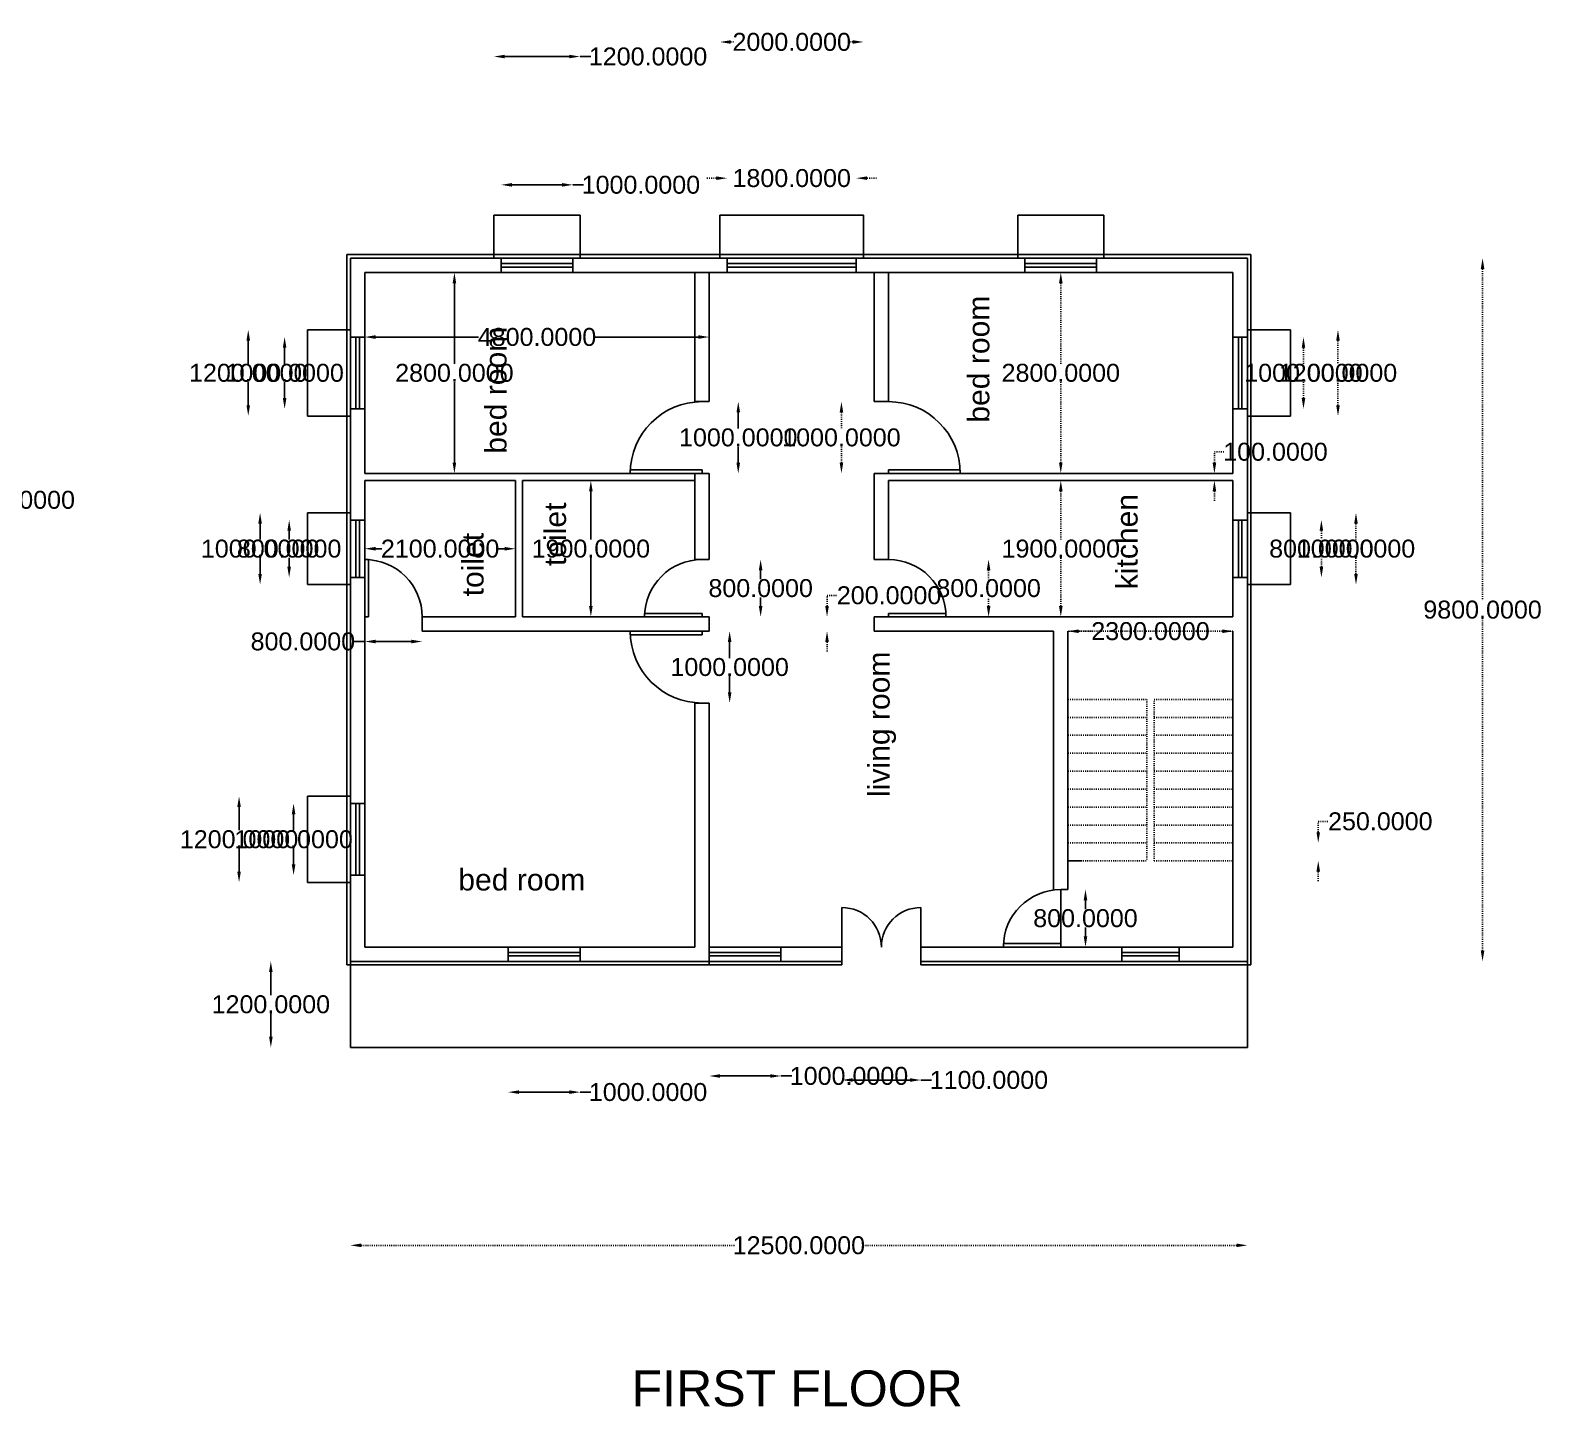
# Model space of a CAD drawing. Header units: inches. Extents: x -18378 to 21009, y -21280 to 15286.
# Drawn here: x -43 to 21009, y -20234 to -1050 of the extents above; entities that cross this region are included whole.
import ezdxf

# ---------------------------------------------------------------- set-up
doc = ezdxf.new("R2010")
doc.units = ezdxf.units.IN
doc.header["$MEASUREMENT"] = 0
doc.linetypes.add('ACAD_ISO03W100', pattern=[30, 12, -18])
for name, color, linetype in [('door', 130, 'Continuous'), ('elevation', 50, 'Continuous'), ('steps', 100, 'ACAD_ISO03W100'), ('window', 210, 'Continuous'), ('window shade', 10, 'Continuous')]:
    doc.layers.add(name, color=color, linetype=linetype)
doc.styles.get("Standard").update_dxf_attribs({"font": 'arial.ttf'})
doc.dimstyles.get("Standard").update_dxf_attribs({"dimtxt": 250.0005, "dimasz": 150, "dimexe": 0.18, "dimexo": 0.0625, "dimgap": 0.09, "dimtad": 0, "dimtih": 1, "dimtoh": 1, "dimdec": 4, "dimzin": 0, "dimdsep": 46, "dimtxsty": 'Standard', "dimcen": 200, "dimse1": 1, "dimse2": 1, "dimadec": 0, "dimazin": 0, "dimtfac": 1, "dimtdec": 4, "dimtofl": 0, "dimtmove": 0, "dimatfit": 3, "dimfxl": 1, "dimtolj": 1, "dimtzin": 0, "dimarcsym": 0})

# ---------------------------------------------------------------- blocks, each defined once
blk = doc.blocks.new('*D2')
at = {"layer": 'steps', "color": 0, "lineweight": -2, "transparency": 16777216}
for p, q in [((-244, -2846), (-244, -7468)), ((-244, -12346), (-244, -7723))]:
    blk.add_line(p, q, dxfattribs=at)
at = {"layer": 'steps', "color": 0, "transparency": 16777216}
for points in [[(-269, -2846), (-219, -2846), (-244, -2696)], [(-269, -12346), (-219, -12346), (-244, -12496)]]:
    blk.add_solid(points, dxfattribs=at)
at = {"layer": 'steps', "color": 0, "transparency": 16777216, "insert": (-244, -7596), "char_height": 250, "attachment_point": 5}
blk.add_mtext('\\A1;9800.0000', dxfattribs=at)
blk = doc.blocks.new('*D65')
at = {"layer": 'steps', "color": 0, "lineweight": -2, "transparency": 16777216}
for p, q in [((4570, -17984), (9775, -17984)), ((16770, -17984), (11565, -17984))]:
    blk.add_line(p, q, dxfattribs=at)
at = {"layer": 'steps', "color": 0, "transparency": 16777216}
for points in [[(4570, -17959), (4570, -18009), (4420, -17984)], [(16770, -17959), (16770, -18009), (16920, -17984)]]:
    blk.add_solid(points, dxfattribs=at)
at = {"layer": 'steps', "color": 0, "transparency": 16777216, "insert": (10670, -17984), "char_height": 250, "attachment_point": 5}
blk.add_mtext('\\A1;12500.0000', dxfattribs=at)
blk = doc.blocks.new('*D66')
at = {"layer": 'steps', "color": 0, "lineweight": -2, "transparency": 16777216}
for p, q in [((20198, -4376), (20198, -8999)), ((20198, -13876), (20198, -9254))]:
    blk.add_line(p, q, dxfattribs=at)
at = {"layer": 'steps', "color": 0, "transparency": 16777216}
for points in [[(20173, -4376), (20223, -4376), (20198, -4226)], [(20173, -13876), (20223, -13876), (20198, -14026)]]:
    blk.add_solid(points, dxfattribs=at)
at = {"layer": 'steps', "color": 0, "transparency": 16777216, "insert": (20198, -9126), "char_height": 250, "attachment_point": 5}
blk.add_mtext('\\A1;9800.0000', dxfattribs=at)
blk = doc.blocks.new('*D67')
at = {"layer": 'steps', "color": 0, "lineweight": -2, "transparency": 16777216}
for p, q in [((17952, -8026), (17952, -8149)), ((17952, -8526), (17952, -8404))]:
    blk.add_line(p, q, dxfattribs=at)
at = {"layer": 'steps', "color": 0, "transparency": 16777216}
for points in [[(17927, -8026), (17977, -8026), (17952, -7876)], [(17927, -8526), (17977, -8526), (17952, -8676)]]:
    blk.add_solid(points, dxfattribs=at)
at = {"layer": 'steps', "color": 0, "transparency": 16777216, "insert": (17952, -8276), "char_height": 250, "attachment_point": 5}
blk.add_mtext('\\A1;800.0000', dxfattribs=at)
blk = doc.blocks.new('*D68')
at = {"layer": 'steps', "color": 0, "lineweight": -2, "transparency": 16777216}
for p, q in [((18434, -7926), (18434, -8149)), ((18434, -8626), (18434, -8404))]:
    blk.add_line(p, q, dxfattribs=at)
at = {"layer": 'steps', "color": 0, "transparency": 16777216}
for points in [[(18409, -7926), (18459, -7926), (18434, -7776)], [(18409, -8626), (18459, -8626), (18434, -8776)]]:
    blk.add_solid(points, dxfattribs=at)
at = {"layer": 'steps', "color": 0, "transparency": 16777216, "insert": (18434, -8276), "char_height": 250, "attachment_point": 5}
blk.add_mtext('\\A1;1000.0000', dxfattribs=at)
blk = doc.blocks.new('*D69')
at = {"layer": 'steps', "color": 0, "lineweight": -2, "transparency": 16777216}
for p, q in [((17702, -5476), (17702, -5699)), ((17702, -6176), (17702, -5954))]:
    blk.add_line(p, q, dxfattribs=at)
at = {"layer": 'steps', "color": 0, "transparency": 16777216}
for points in [[(17677, -5476), (17727, -5476), (17702, -5326)], [(17677, -6176), (17727, -6176), (17702, -6326)]]:
    blk.add_solid(points, dxfattribs=at)
at = {"layer": 'steps', "color": 0, "transparency": 16777216, "insert": (17702, -5826), "char_height": 250, "attachment_point": 5}
blk.add_mtext('\\A1;1000.0000', dxfattribs=at)
blk = doc.blocks.new('*D70')
at = {"layer": 'steps', "color": 0, "lineweight": -2, "transparency": 16777216}
for p, q in [((18183, -5376), (18183, -5699)), ((18183, -6276), (18183, -5954))]:
    blk.add_line(p, q, dxfattribs=at)
at = {"layer": 'steps', "color": 0, "transparency": 16777216}
for points in [[(18158, -5376), (18208, -5376), (18183, -5226)], [(18158, -6276), (18208, -6276), (18183, -6426)]]:
    blk.add_solid(points, dxfattribs=at)
at = {"layer": 'steps', "color": 0, "transparency": 16777216, "insert": (18183, -5826), "char_height": 250, "attachment_point": 5}
blk.add_mtext('\\A1;1200.0000', dxfattribs=at)
blk = doc.blocks.new('*D71')
at = {"layer": 'steps', "color": 0, "lineweight": -2, "transparency": 16777216}
for p, q in [((14570, -9426), (14758, -9426)), ((16570, -9426), (16382, -9426))]:
    blk.add_line(p, q, dxfattribs=at)
at = {"layer": 'steps', "color": 0, "transparency": 16777216}
for points in [[(14570, -9401), (14570, -9451), (14420, -9426)], [(16570, -9401), (16570, -9451), (16720, -9426)]]:
    blk.add_solid(points, dxfattribs=at)
at = {"layer": 'steps', "color": 0, "transparency": 16777216, "insert": (15570, -9426), "char_height": 250, "attachment_point": 5}
blk.add_mtext('\\A1;2300.0000', dxfattribs=at)
blk = doc.blocks.new('*D72')
at = {"layer": 'steps', "color": 0, "lineweight": -2, "transparency": 16777216}
for p, q in [((17908, -12226), (17908, -12076)), ((17908, -12076), (18058, -12076)), ((17908, -12776), (17908, -12926))]:
    blk.add_line(p, q, dxfattribs=at)
at = {"layer": 'steps', "color": 0, "transparency": 16777216}
for points in [[(17883, -12226), (17933, -12226), (17908, -12376)], [(17883, -12776), (17933, -12776), (17908, -12626)]]:
    blk.add_solid(points, dxfattribs=at)
at = {"layer": 'steps', "color": 0, "transparency": 16777216, "insert": (18773, -12076), "char_height": 250, "attachment_point": 5}
blk.add_mtext('\\A1;250.0000', dxfattribs=at)
blk = doc.blocks.new('*D39')
at = {"layer": 'steps', "color": 0, "lineweight": -2, "transparency": 16777216}
for p, q in [((16461, -7076), (16461, -6926)), ((16461, -6926), (16611, -6926)), ((16461, -7476), (16461, -7626))]:
    blk.add_line(p, q, dxfattribs=at)
at = {"layer": 'steps', "color": 0, "transparency": 16777216}
for points in [[(16436, -7076), (16486, -7076), (16461, -7226)], [(16436, -7476), (16486, -7476), (16461, -7326)]]:
    blk.add_solid(points, dxfattribs=at)
at = {"layer": 'steps', "color": 0, "transparency": 16777216, "insert": (17312, -6926), "char_height": 250, "attachment_point": 5}
blk.add_mtext('\\A1;100.0000', dxfattribs=at)
blk = doc.blocks.new('*D40')
at = {"layer": 'steps', "color": 0, "lineweight": -2, "transparency": 16777216}
for p, q in [((14320, -4576), (14320, -5699)), ((14320, -7076), (14320, -5954))]:
    blk.add_line(p, q, dxfattribs=at)
at = {"layer": 'steps', "color": 0, "transparency": 16777216}
for points in [[(14295, -4576), (14345, -4576), (14320, -4426)], [(14295, -7076), (14345, -7076), (14320, -7226)]]:
    blk.add_solid(points, dxfattribs=at)
at = {"layer": 'steps', "color": 0, "transparency": 16777216, "insert": (14320, -5826), "char_height": 250, "attachment_point": 5}
blk.add_mtext('\\A1;2800.0000', dxfattribs=at)
blk = doc.blocks.new('*D41')
at = {"layer": 'steps', "color": 0, "lineweight": -2, "transparency": 16777216}
for p, q in [((14320, -7476), (14320, -8149)), ((14320, -9076), (14320, -8404))]:
    blk.add_line(p, q, dxfattribs=at)
at = {"layer": 'steps', "color": 0, "transparency": 16777216}
for points in [[(14295, -7476), (14345, -7476), (14320, -7326)], [(14295, -9076), (14345, -9076), (14320, -9226)]]:
    blk.add_solid(points, dxfattribs=at)
at = {"layer": 'steps', "color": 0, "transparency": 16777216, "insert": (14320, -8276), "char_height": 250, "attachment_point": 5}
blk.add_mtext('\\A1;1900.0000', dxfattribs=at)
blk = doc.blocks.new('*D42')
at = {"layer": 'steps', "color": 0, "lineweight": -2, "transparency": 16777216}
for p, q in [((11062, -9076), (11062, -8926)), ((11062, -8926), (11212, -8926)), ((11062, -9576), (11062, -9726))]:
    blk.add_line(p, q, dxfattribs=at)
at = {"layer": 'steps', "color": 0, "transparency": 16777216}
for points in [[(11037, -9076), (11087, -9076), (11062, -9226)], [(11037, -9576), (11087, -9576), (11062, -9426)]]:
    blk.add_solid(points, dxfattribs=at)
at = {"layer": 'steps', "color": 0, "transparency": 16777216, "insert": (11927, -8926), "char_height": 250, "attachment_point": 5}
blk.add_mtext('\\A1;200.0000', dxfattribs=at)
blk = doc.blocks.new('*D43')
at = {"layer": 'steps', "color": 0, "lineweight": -2, "transparency": 16777216}
for p, q in [((13314, -8576), (13314, -8699)), ((13314, -9076), (13314, -8954))]:
    blk.add_line(p, q, dxfattribs=at)
at = {"layer": 'steps', "color": 0, "transparency": 16777216}
for points in [[(13289, -8576), (13339, -8576), (13314, -8426)], [(13289, -9076), (13339, -9076), (13314, -9226)]]:
    blk.add_solid(points, dxfattribs=at)
at = {"layer": 'steps', "color": 0, "transparency": 16777216, "insert": (13314, -8826), "char_height": 250, "attachment_point": 5}
blk.add_mtext('\\A1;800.0000', dxfattribs=at)
blk = doc.blocks.new('*D44')
at = {"layer": 'steps', "color": 0, "lineweight": -2, "transparency": 16777216}
for p, q in [((11263, -6376), (11263, -6599)), ((11263, -7076), (11263, -6854))]:
    blk.add_line(p, q, dxfattribs=at)
at = {"layer": 'steps', "color": 0, "transparency": 16777216}
for points in [[(11238, -6376), (11288, -6376), (11263, -6226)], [(11238, -7076), (11288, -7076), (11263, -7226)]]:
    blk.add_solid(points, dxfattribs=at)
at = {"layer": 'steps', "color": 0, "transparency": 16777216, "insert": (11263, -6726), "char_height": 250, "attachment_point": 5}
blk.add_mtext('\\A1;1000.0000', dxfattribs=at)
blk = doc.blocks.new('*D45')
at = {"layer": 'steps', "color": 0, "lineweight": -2, "transparency": 16777216}
for p, q in [((9520, -3112), (9370, -3112)), ((11620, -3112), (11770, -3112))]:
    blk.add_line(p, q, dxfattribs=at)
at = {"layer": 'steps', "color": 0, "transparency": 16777216}
for points in [[(9520, -3087), (9520, -3137), (9670, -3112)], [(11620, -3087), (11620, -3137), (11470, -3112)]]:
    blk.add_solid(points, dxfattribs=at)
at = {"layer": 'steps', "color": 0, "transparency": 16777216, "insert": (10570, -3112), "char_height": 250, "attachment_point": 5}
blk.add_mtext('\\A1;1800.0000', dxfattribs=at)
blk = doc.blocks.new('*D46')
at = {"layer": 'steps', "color": 0, "lineweight": -2, "transparency": 16777216}
for p, q in [((9720, -1214), (9758, -1214)), ((11420, -1214), (11382, -1214))]:
    blk.add_line(p, q, dxfattribs=at)
at = {"layer": 'steps', "color": 0, "transparency": 16777216}
for points in [[(9720, -1189), (9720, -1239), (9570, -1214)], [(11420, -1189), (11420, -1239), (11570, -1214)]]:
    blk.add_solid(points, dxfattribs=at)
at = {"layer": 'steps', "color": 0, "transparency": 16777216, "insert": (10570, -1214), "char_height": 250, "attachment_point": 5}
blk.add_mtext('\\A1;2000.0000', dxfattribs=at)
blk = doc.blocks.new('*D47')
at = {"layer": 'door', "color": 0, "lineweight": -2, "transparency": 16777216}
for p, q in [((9825, -6376), (9825, -6599)), ((9825, -7076), (9825, -6854))]:
    blk.add_line(p, q, dxfattribs=at)
at = {"layer": 'door', "color": 0, "transparency": 16777216}
for points in [[(9800, -6376), (9850, -6376), (9825, -6226)], [(9800, -7076), (9850, -7076), (9825, -7226)]]:
    blk.add_solid(points, dxfattribs=at)
at = {"layer": 'door', "color": 0, "transparency": 16777216, "insert": (9825, -6726), "char_height": 250, "attachment_point": 5}
blk.add_mtext('\\A1;1000.0000', dxfattribs=at)
blk = doc.blocks.new('*D48')
at = {"layer": 'door', "color": 0, "lineweight": -2, "transparency": 16777216}
for p, q in [((10137, -8576), (10137, -8699)), ((10137, -9076), (10137, -8954))]:
    blk.add_line(p, q, dxfattribs=at)
at = {"layer": 'door', "color": 0, "transparency": 16777216}
for points in [[(10112, -8576), (10162, -8576), (10137, -8426)], [(10112, -9076), (10162, -9076), (10137, -9226)]]:
    blk.add_solid(points, dxfattribs=at)
at = {"layer": 'door', "color": 0, "transparency": 16777216, "insert": (10137, -8826), "char_height": 250, "attachment_point": 5}
blk.add_mtext('\\A1;800.0000', dxfattribs=at)
blk = doc.blocks.new('*D49')
at = {"layer": 'door', "color": 0, "lineweight": -2, "transparency": 16777216}
for p, q in [((9705, -9576), (9705, -9799)), ((9705, -10276), (9705, -10054))]:
    blk.add_line(p, q, dxfattribs=at)
at = {"layer": 'door', "color": 0, "transparency": 16777216}
for points in [[(9680, -9576), (9730, -9576), (9705, -9426)], [(9680, -10276), (9730, -10276), (9705, -10426)]]:
    blk.add_solid(points, dxfattribs=at)
at = {"layer": 'door', "color": 0, "transparency": 16777216, "insert": (9705, -9926), "char_height": 250, "attachment_point": 5}
blk.add_mtext('\\A1;1000.0000', dxfattribs=at)
blk = doc.blocks.new('*D50')
at = {"layer": 'door', "color": 0, "lineweight": -2, "transparency": 16777216}
for p, q in [((5869, -4576), (5869, -5699)), ((5869, -7076), (5869, -5954))]:
    blk.add_line(p, q, dxfattribs=at)
at = {"layer": 'door', "color": 0, "transparency": 16777216}
for points in [[(5844, -4576), (5894, -4576), (5869, -4426)], [(5844, -7076), (5894, -7076), (5869, -7226)]]:
    blk.add_solid(points, dxfattribs=at)
at = {"layer": 'door', "color": 0, "transparency": 16777216, "insert": (5869, -5826), "char_height": 250, "attachment_point": 5}
blk.add_mtext('\\A1;2800.0000', dxfattribs=at)
blk = doc.blocks.new('*D51')
at = {"layer": 'door', "color": 0, "lineweight": -2, "transparency": 16777216}
for p, q in [((4770, -5326), (6205, -5326)), ((9270, -5326), (7835, -5326))]:
    blk.add_line(p, q, dxfattribs=at)
at = {"layer": 'door', "color": 0, "transparency": 16777216}
for points in [[(4770, -5301), (4770, -5351), (4620, -5326)], [(9270, -5301), (9270, -5351), (9420, -5326)]]:
    blk.add_solid(points, dxfattribs=at)
at = {"layer": 'door', "color": 0, "transparency": 16777216, "insert": (7020, -5326), "char_height": 250, "attachment_point": 5}
blk.add_mtext('\\A1;4800.0000', dxfattribs=at)
blk = doc.blocks.new('*D52')
at = {"layer": 'door', "color": 0, "lineweight": -2, "transparency": 16777216}
for p, q in [((6670, -3205), (7370, -3205)), ((7520, -3205), (7670, -3205))]:
    blk.add_line(p, q, dxfattribs=at)
at = {"layer": 'door', "color": 0, "transparency": 16777216}
for points in [[(6670, -3180), (6670, -3230), (6520, -3205)], [(7370, -3180), (7370, -3230), (7520, -3205)]]:
    blk.add_solid(points, dxfattribs=at)
at = {"layer": 'door', "color": 0, "transparency": 16777216, "insert": (8468, -3205), "char_height": 250, "attachment_point": 5}
blk.add_mtext('\\A1;1000.0000', dxfattribs=at)
blk = doc.blocks.new('*D53')
at = {"layer": 'door', "color": 0, "lineweight": -2, "transparency": 16777216}
for p, q in [((6570, -1417), (7470, -1417)), ((7620, -1417), (7770, -1417))]:
    blk.add_line(p, q, dxfattribs=at)
at = {"layer": 'door', "color": 0, "transparency": 16777216}
for points in [[(6570, -1392), (6570, -1442), (6420, -1417)], [(7470, -1392), (7470, -1442), (7620, -1417)]]:
    blk.add_solid(points, dxfattribs=at)
at = {"layer": 'door', "color": 0, "transparency": 16777216, "insert": (8568, -1417), "char_height": 250, "attachment_point": 5}
blk.add_mtext('\\A1;1200.0000', dxfattribs=at)
blk = doc.blocks.new('*D54')
at = {"layer": 'door', "color": 0, "lineweight": -2, "transparency": 16777216}
for p, q in [((3503, -5476), (3503, -5699)), ((3503, -6176), (3503, -5954))]:
    blk.add_line(p, q, dxfattribs=at)
at = {"layer": 'door', "color": 0, "transparency": 16777216}
for points in [[(3478, -5476), (3528, -5476), (3503, -5326)], [(3478, -6176), (3528, -6176), (3503, -6326)]]:
    blk.add_solid(points, dxfattribs=at)
at = {"layer": 'door', "color": 0, "transparency": 16777216, "insert": (3503, -5826), "char_height": 250, "attachment_point": 5}
blk.add_mtext('\\A1;1000.0000', dxfattribs=at)
blk = doc.blocks.new('*D55')
at = {"layer": 'door', "color": 0, "lineweight": -2, "transparency": 16777216}
for p, q in [((2996, -5376), (2996, -5699)), ((2996, -6276), (2996, -5954))]:
    blk.add_line(p, q, dxfattribs=at)
at = {"layer": 'door', "color": 0, "transparency": 16777216}
for points in [[(2971, -5376), (3021, -5376), (2996, -5226)], [(2971, -6276), (3021, -6276), (2996, -6426)]]:
    blk.add_solid(points, dxfattribs=at)
at = {"layer": 'door', "color": 0, "transparency": 16777216, "insert": (2996, -5826), "char_height": 250, "attachment_point": 5}
blk.add_mtext('\\A1;1200.0000', dxfattribs=at)
blk = doc.blocks.new('*D56')
at = {"layer": 'door', "color": 0, "lineweight": -2, "transparency": 16777216}
for p, q in [((3566, -8026), (3566, -8149)), ((3566, -8526), (3566, -8404))]:
    blk.add_line(p, q, dxfattribs=at)
at = {"layer": 'door', "color": 0, "transparency": 16777216}
for points in [[(3541, -8026), (3591, -8026), (3566, -7876)], [(3541, -8526), (3591, -8526), (3566, -8676)]]:
    blk.add_solid(points, dxfattribs=at)
at = {"layer": 'door', "color": 0, "transparency": 16777216, "insert": (3566, -8276), "char_height": 250, "attachment_point": 5}
blk.add_mtext('\\A1;800.0000', dxfattribs=at)
blk = doc.blocks.new('*D57')
at = {"layer": 'door', "color": 0, "lineweight": -2, "transparency": 16777216}
for p, q in [((3161, -7926), (3161, -8149)), ((3161, -8626), (3161, -8404))]:
    blk.add_line(p, q, dxfattribs=at)
at = {"layer": 'door', "color": 0, "transparency": 16777216}
for points in [[(3136, -7926), (3186, -7926), (3161, -7776)], [(3136, -8626), (3186, -8626), (3161, -8776)]]:
    blk.add_solid(points, dxfattribs=at)
at = {"layer": 'door', "color": 0, "transparency": 16777216, "insert": (3161, -8276), "char_height": 250, "attachment_point": 5}
blk.add_mtext('\\A1;1000.0000', dxfattribs=at)
blk = doc.blocks.new('*D58')
at = {"layer": 'elevation', "color": 0, "lineweight": -2, "transparency": 16777216}
for p, q in [((4770, -8276), (4858, -8276)), ((6570, -8276), (6482, -8276))]:
    blk.add_line(p, q, dxfattribs=at)
at = {"layer": 'elevation', "color": 0, "transparency": 16777216}
for points in [[(4770, -8251), (4770, -8301), (4620, -8276)], [(6570, -8251), (6570, -8301), (6720, -8276)]]:
    blk.add_solid(points, dxfattribs=at)
at = {"layer": 'elevation', "color": 0, "transparency": 16777216, "insert": (5670, -8276), "char_height": 250, "attachment_point": 5}
blk.add_mtext('\\A1;2100.0000', dxfattribs=at)
blk = doc.blocks.new('*D59')
at = {"layer": 'door', "color": 0, "lineweight": -2, "transparency": 16777216}
for p, q in [((4620, -9569), (4470, -9569)), ((5270, -9569), (4770, -9569))]:
    blk.add_line(p, q, dxfattribs=at)
at = {"layer": 'door', "color": 0, "transparency": 16777216}
for points in [[(4770, -9544), (4770, -9594), (4620, -9569)], [(5270, -9544), (5270, -9594), (5420, -9569)]]:
    blk.add_solid(points, dxfattribs=at)
at = {"layer": 'door', "color": 0, "transparency": 16777216, "insert": (3757, -9569), "char_height": 250, "attachment_point": 5}
blk.add_mtext('\\A1;800.0000', dxfattribs=at)
blk = doc.blocks.new('*D60')
at = {"layer": 'door', "color": 0, "lineweight": -2, "transparency": 16777216}
for p, q in [((7771, -7476), (7771, -8149)), ((7771, -9076), (7771, -8404))]:
    blk.add_line(p, q, dxfattribs=at)
at = {"layer": 'door', "color": 0, "transparency": 16777216}
for points in [[(7746, -7476), (7796, -7476), (7771, -7326)], [(7746, -9076), (7796, -9076), (7771, -9226)]]:
    blk.add_solid(points, dxfattribs=at)
at = {"layer": 'door', "color": 0, "transparency": 16777216, "insert": (7771, -8276), "char_height": 250, "attachment_point": 5}
blk.add_mtext('\\A1;1900.0000', dxfattribs=at)
blk = doc.blocks.new('*D61')
at = {"layer": 'door', "color": 0, "lineweight": -2, "transparency": 16777216}
for p, q in [((3628, -11976), (3628, -12199)), ((3628, -12676), (3628, -12454))]:
    blk.add_line(p, q, dxfattribs=at)
at = {"layer": 'door', "color": 0, "transparency": 16777216}
for points in [[(3603, -11976), (3653, -11976), (3628, -11826)], [(3603, -12676), (3653, -12676), (3628, -12826)]]:
    blk.add_solid(points, dxfattribs=at)
at = {"layer": 'door', "color": 0, "transparency": 16777216, "insert": (3628, -12326), "char_height": 250, "attachment_point": 5}
blk.add_mtext('\\A1;1000.0000', dxfattribs=at)
blk = doc.blocks.new('*D62')
at = {"layer": 'door', "color": 0, "lineweight": -2, "transparency": 16777216}
for p, q in [((2868, -11876), (2868, -12199)), ((2868, -12776), (2868, -12454))]:
    blk.add_line(p, q, dxfattribs=at)
at = {"layer": 'door', "color": 0, "transparency": 16777216}
for points in [[(2843, -11876), (2893, -11876), (2868, -11726)], [(2843, -12776), (2893, -12776), (2868, -12926)]]:
    blk.add_solid(points, dxfattribs=at)
at = {"layer": 'door', "color": 0, "transparency": 16777216, "insert": (2868, -12326), "char_height": 250, "attachment_point": 5}
blk.add_mtext('\\A1;1200.0000', dxfattribs=at)
blk = doc.blocks.new('*D63')
at = {"layer": 'window shade', "color": 0, "lineweight": -2, "transparency": 16777216}
for p, q in [((3311, -14176), (3311, -14499)), ((3311, -15076), (3311, -14754))]:
    blk.add_line(p, q, dxfattribs=at)
at = {"layer": 'window shade', "color": 0, "transparency": 16777216}
for points in [[(3286, -14176), (3336, -14176), (3311, -14026)], [(3286, -15076), (3336, -15076), (3311, -15226)]]:
    blk.add_solid(points, dxfattribs=at)
at = {"layer": 'window shade', "color": 0, "transparency": 16777216, "insert": (3311, -14626), "char_height": 250, "attachment_point": 5}
blk.add_mtext('\\A1;1200.0000', dxfattribs=at)
blk = doc.blocks.new('*D64')
at = {"layer": 'window shade', "color": 0, "lineweight": -2, "transparency": 16777216}
for p, q in [((6770, -15849), (7470, -15849)), ((7620, -15849), (7770, -15849))]:
    blk.add_line(p, q, dxfattribs=at)
at = {"layer": 'window shade', "color": 0, "transparency": 16777216}
for points in [[(6770, -15824), (6770, -15874), (6620, -15849)], [(7470, -15824), (7470, -15874), (7620, -15849)]]:
    blk.add_solid(points, dxfattribs=at)
at = {"layer": 'window shade', "color": 0, "transparency": 16777216, "insert": (8568, -15849), "char_height": 250, "attachment_point": 5}
blk.add_mtext('\\A1;1000.0000', dxfattribs=at)
blk = doc.blocks.new('*D73')
at = {"layer": 'elevation', "color": 0, "lineweight": -2, "transparency": 16777216}
for p, q in [((11420, -15680), (12220, -15680)), ((12370, -15680), (12520, -15680))]:
    blk.add_line(p, q, dxfattribs=at)
at = {"layer": 'elevation', "color": 0, "transparency": 16777216}
for points in [[(11420, -15655), (11420, -15705), (11270, -15680)], [(12220, -15655), (12220, -15705), (12370, -15680)]]:
    blk.add_solid(points, dxfattribs=at)
at = {"layer": 'elevation', "color": 0, "transparency": 16777216, "insert": (13318, -15680), "char_height": 250, "attachment_point": 5}
blk.add_mtext('\\A1;1100.0000', dxfattribs=at)
blk = doc.blocks.new('*D74')
at = {"layer": 'elevation', "color": 0, "lineweight": -2, "transparency": 16777216}
for p, q in [((9570, -15624), (10270, -15624)), ((10420, -15624), (10570, -15624))]:
    blk.add_line(p, q, dxfattribs=at)
at = {"layer": 'elevation', "color": 0, "transparency": 16777216}
for points in [[(9570, -15599), (9570, -15649), (9420, -15624)], [(10270, -15599), (10270, -15649), (10420, -15624)]]:
    blk.add_solid(points, dxfattribs=at)
at = {"layer": 'elevation', "color": 0, "transparency": 16777216, "insert": (11368, -15624), "char_height": 250, "attachment_point": 5}
blk.add_mtext('\\A1;1000.0000', dxfattribs=at)
blk = doc.blocks.new('*D75')
at = {"layer": 'elevation', "color": 0, "lineweight": -2, "transparency": 16777216}
for p, q in [((14664, -13176), (14664, -13299)), ((14664, -13676), (14664, -13554))]:
    blk.add_line(p, q, dxfattribs=at)
at = {"layer": 'elevation', "color": 0, "transparency": 16777216}
for points in [[(14639, -13176), (14689, -13176), (14664, -13026)], [(14639, -13676), (14689, -13676), (14664, -13826)]]:
    blk.add_solid(points, dxfattribs=at)
at = {"layer": 'elevation', "color": 0, "transparency": 16777216, "insert": (14664, -13426), "char_height": 250, "attachment_point": 5}
blk.add_mtext('\\A1;800.0000', dxfattribs=at)

msp = doc.modelspace()

# ---------------------------------------------------------------- linework, layer by layer
at = {"layer": 'door'}
for p, q in [((9319.80227, -6226.41844), (9219.80227, -6226.41844)), ((9219.80227, -6226.41844), (9419.80227, -6226.41844)), ((11919.80227, -6226.41844), (11719.80227, -6226.41844)), ((8319.80227, -7226.41844), (8319.80227, -7176.41844)), ((8319.80227, -7176.41844), (9319.80227, -7176.41844)), ((9319.80227, -7226.41844), (8319.80227, -7226.41844)), ((9219.80227, -7226.41844), (9419.80227, -7226.41844)), ((9319.80227, -7176.41844), (9319.80227, -7226.41844)), ((9419.80227, -7226.41844), (9319.80227, -7226.41844)), ((11919.80227, -7176.41844), (12919.80227, -7176.41844)), ((11919.80227, -7226.41844), (12919.80227, -7226.41844)), ((4619.80227, -9226.41844), (4619.80227, -8426.41844)), ((4619.80227, -8426.41844), (4669.80227, -8426.41844)), ((4669.80227, -8426.41844), (4669.80227, -9226.41844)), ((9419.80227, -8426.41844), (9219.80227, -8426.41844)), ((11919.80227, -8426.41844), (11719.80227, -8426.41844)), ((4669.80227, -9226.41844), (4619.80227, -9226.41844)), ((5419.80227, -9226.41844), (5419.80227, -9426.41844)), ((8519.80227, -9226.41844), (8519.80227, -9176.41844)), ((8519.80227, -9176.41844), (9319.80227, -9176.41844)), ((9319.80227, -9226.41844), (8519.80227, -9226.41844)), ((9319.80227, -9176.41844), (9319.80227, -9226.41844)), ((9419.80227, -9226.41844), (9319.80227, -9226.41844)), ((11919.80227, -9176.41844), (12719.80227, -9176.41844)), ((11919.80227, -9226.41844), (11919.80227, -9176.41844)), ((11919.80227, -9226.41844), (12719.80227, -9226.41844)), ((9319.80227, -9426.41844), (8319.80227, -9426.41844)), ((8319.80227, -9426.41844), (8319.80227, -9476.41844)), ((9419.80227, -9426.41844), (9319.80227, -9426.41844)), ((9319.80227, -9476.41844), (9319.80227, -9426.41844)), ((8319.80227, -9476.41844), (9319.80227, -9476.41844)), ((9419.80227, -10426.41844), (9219.80227, -10426.41844)), ((14419.80227, -12626.41844), (14619.80227, -12626.41844)), ((14319.80227, -13826.41844), (14319.80227, -13026.41844)), ((14319.80227, -13026.41844), (14419.80227, -13026.41844)), ((11269.80227, -13826.41844), (11269.80227, -13276.41844)), ((12369.80227, -13276.41844), (12369.80227, -13826.41844)), ((13519.80227, -13826.41844), (13519.80227, -13776.41844)), ((13519.80227, -13776.41844), (14219.80227, -13776.41844)), ((14219.80227, -13826.41844), (13519.80227, -13826.41844)), ((14219.80227, -13776.41844), (14319.80227, -13776.41844)), ((14219.80227, -13826.41844), (14319.80227, -13826.41844)), ((14319.80227, -13776.41844), (14319.80227, -13826.41844))]:
    msp.add_line(p, q, dxfattribs=at)
for centre, radius, start, end in [((9319.80227, -7226.41844), 1000, 90, 180), ((11919.80227, -7226.41844), 1000, 0, 90), ((4619.80227, -9226.41844), 800, 0, 90), ((9319.80227, -9226.41844), 800, 90, 180), ((11919.80227, -9226.41844), 800, 0, 90), ((9319.80227, -9426.41844), 1000, 180, 270), ((14319.80227, -13826.41844), 800, 90, 180), ((11269.80227, -13826.41844), 550, 0, 90), ((12369.80227, -13826.41844), 550, 90, 180)]:
    msp.add_arc(centre, radius, start, end, dxfattribs=at)
at = {"layer": 'elevation'}
for p, q in [((16969.80227, -4176.41844), (4369.80227, -4176.41844)), ((4369.80227, -4176.41844), (4369.80227, -14076.41844)), ((16969.80227, -14076.41844), (16969.80227, -4176.41844)), ((16919.80227, -4226.41844), (4419.80227, -4226.41844)), ((4419.80227, -4226.41844), (4419.80227, -14026.41844)), ((16919.80227, -14026.41844), (16919.80227, -4226.41844)), ((16719.80227, -4426.41844), (4619.80227, -4426.41844)), ((4619.80227, -4426.41844), (4619.80227, -7226.41844)), ((4619.80227, -4426.41844), (4619.80227, -7226.41844)), ((4619.80227, -4426.41844), (4619.80227, -7226.41844)), ((4619.80227, -4426.41844), (4619.80227, -7226.41844)), ((9219.80227, -6226.41844), (9219.80227, -4426.41844)), ((9219.80227, -6226.41844), (9219.80227, -4426.41844)), ((9419.80227, -6226.41844), (9419.80227, -4426.41844)), ((11719.80227, -4426.41844), (11719.80227, -6226.41844)), ((16719.80227, -4426.41844), (11919.80227, -4426.41844)), ((11919.80227, -4426.41844), (11919.80227, -6226.41844)), ((16719.80227, -7226.41844), (16719.80227, -4426.41844)), ((4619.80227, -7226.41844), (9219.80227, -7226.41844)), ((4619.80227, -7326.41844), (4619.80227, -9226.41844)), ((4619.80227, -7326.41844), (4619.80227, -7345.41844)), ((6719.80227, -7326.41844), (4619.80227, -7326.41844)), ((4619.80227, -7326.41844), (6719.80227, -7326.41844)), ((4619.80227, -7345.41844), (4619.80227, -9245.41844)), ((6719.80227, -7326.41844), (6719.80227, -9226.41844)), ((9219.80227, -7326.41844), (6819.80227, -7326.41844)), ((6819.80227, -7326.41844), (6819.80227, -9226.41844)), ((9219.80227, -8426.41844), (9219.80227, -7226.41844)), ((9219.80227, -7226.41844), (9219.80227, -7326.41844)), ((9219.80227, -8426.41844), (9219.80227, -7326.41844)), ((9419.80227, -8426.41844), (9419.80227, -7226.41844)), ((16719.80227, -7226.41844), (11719.80227, -7226.41844)), ((11719.80227, -7226.41844), (11719.80227, -8426.41844)), ((11919.80227, -7176.41844), (11919.80227, -7226.41844)), ((16719.80227, -7326.41844), (11919.80227, -7326.41844)), ((11919.80227, -7326.41844), (11919.80227, -8426.41844)), ((16719.80227, -9226.41844), (16719.80227, -7326.41844)), ((16719.80227, -9226.41844), (16719.80227, -7326.41844)), ((4619.80227, -9226.41844), (4669.80227, -9226.41844)), ((4619.80227, -9426.41844), (4619.80227, -9226.41844)), ((5419.80227, -9226.41844), (6719.80227, -9226.41844)), ((6819.80227, -9226.41844), (9219.80227, -9226.41844)), ((9419.80227, -9426.41844), (9419.80227, -9226.41844)), ((16719.80227, -9226.41844), (11719.80227, -9226.41844)), ((11719.80227, -9226.41844), (11719.80227, -9426.41844)), ((4619.80227, -9426.41844), (4619.80227, -13826.41844)), ((4619.80227, -9445.41844), (4619.80227, -13826.41844)), ((9219.80227, -9426.41844), (5419.80227, -9426.41844)), ((11719.80227, -9426.41844), (14219.80227, -9426.41844)), ((14219.80227, -9426.41844), (14219.80227, -13032.69305)), ((14419.80227, -12826.41844), (14419.80227, -9426.41844)), ((16719.80227, -13826.41844), (16719.80227, -9426.41844)), ((16719.80227, -9426.41844), (16719.80227, -13826.41844)), ((9219.80227, -13826.41844), (9219.80227, -10426.41844)), ((9219.80227, -13826.41844), (9219.80227, -10426.41844)), ((9419.80227, -13826.41844), (9419.80227, -10426.41844)), ((14419.80227, -13026.41844), (14419.80227, -12517.13853)), ((4619.80227, -13826.41844), (9219.80227, -13826.41844)), ((9419.80227, -13826.41844), (9419.80227, -14076.41844)), ((10419.80227, -13826.41844), (11269.80227, -13826.41844)), ((11269.80227, -13826.41844), (11269.80227, -14026.41844)), ((15169.80227, -13826.41844), (12369.80227, -13826.41844)), ((12369.80227, -13826.41844), (12369.80227, -14026.41844)), ((15419.80227, -13826.41844), (16719.80227, -13826.41844)), ((4369.80227, -14076.41844), (9319.80227, -14076.41844)), ((4419.80227, -14026.41844), (9419.80227, -14026.41844)), ((9419.80227, -14076.41844), (9319.80227, -14076.41844)), ((9419.80227, -14076.41844), (11269.80227, -14076.41844)), ((11269.80227, -14026.41844), (10419.80227, -14026.41844)), ((11269.80227, -14026.41844), (11269.80227, -14076.41844)), ((12369.80227, -14026.41844), (15169.80227, -14026.41844)), ((12369.80227, -14026.41844), (12369.80227, -14076.41844)), ((12369.80227, -14076.41844), (16630.74208, -14076.41844)), ((15419.80227, -14026.41844), (16919.80227, -14026.41844)), ((15519.80227, -14076.41844), (16969.80227, -14076.41844))]:
    msp.add_line(p, q, dxfattribs=at)
at = {"layer": 'steps'}
for p, q in [((16719.80227, -9426.41844), (14419.80227, -9426.41844)), ((16719.80227, -13826.41844), (16719.80227, -9426.41844)), ((14419.80227, -10376.41844), (15519.80227, -10376.41844)), ((14419.80227, -10376.41844), (15519.80227, -10376.41844)), ((15519.80227, -10376.41844), (15519.80227, -12626.41844)), ((15619.80227, -10376.41844), (16719.80227, -10376.41844)), ((15619.80227, -12626.41844), (15619.80227, -10376.41844)), ((14419.80227, -10626.41844), (15519.80227, -10626.41844)), ((15619.80227, -10626.41844), (16719.80227, -10626.41844)), ((14419.80227, -10876.41844), (15519.80227, -10876.41844)), ((15619.80227, -10876.41844), (16719.80227, -10876.41844)), ((14419.80227, -11126.41844), (15519.80227, -11126.41844)), ((15619.80227, -11126.41844), (16719.80227, -11126.41844)), ((14419.80227, -11376.41844), (15519.80227, -11376.41844)), ((15619.80227, -11376.41844), (16719.80227, -11376.41844)), ((14419.80227, -11626.41844), (15519.80227, -11626.41844)), ((15619.80227, -11626.41844), (16719.80227, -11626.41844)), ((14419.80227, -11876.41844), (15519.80227, -11876.41844)), ((15619.80227, -11876.41844), (16719.80227, -11876.41844)), ((14419.80227, -12126.41844), (15519.80227, -12126.41844)), ((15619.80227, -12126.41844), (16719.80227, -12126.41844)), ((14419.80227, -12376.41844), (15519.80227, -12376.41844)), ((15619.80227, -12376.41844), (16719.80227, -12376.41844)), ((14419.80227, -12626.41844), (15519.80227, -12626.41844)), ((15619.80227, -12626.41844), (16719.80227, -12626.41844))]:
    msp.add_line(p, q, dxfattribs=at)
at = {"layer": 'window'}
for p, q in [((6519.80227, -4426.41844), (6519.80227, -4226.41844)), ((6519.80227, -4226.41844), (7519.80227, -4226.41844)), ((6519.80227, -4301.41844), (7519.80227, -4301.41844)), ((7519.80227, -4351.41844), (6519.80227, -4351.41844)), ((7519.80227, -4226.41844), (7519.80227, -4426.41844)), ((9669.80227, -4426.41844), (9669.80227, -4226.41844)), ((9669.80227, -4226.41844), (11469.80227, -4226.41844)), ((9669.80227, -4301.41844), (11469.80227, -4301.41844)), ((11469.80227, -4351.41844), (9669.80227, -4351.41844)), ((11469.80227, -4226.41844), (11469.80227, -4426.41844)), ((13819.80227, -4426.41844), (13819.80227, -4226.41844)), ((13819.80227, -4226.41844), (14819.80227, -4226.41844)), ((13819.80227, -4301.41844), (14819.80227, -4301.41844)), ((14819.80227, -4351.41844), (13819.80227, -4351.41844)), ((14819.80227, -4226.41844), (14819.80227, -4426.41844)), ((7519.80227, -4426.41844), (6519.80227, -4426.41844)), ((11469.80227, -4426.41844), (9669.80227, -4426.41844)), ((14819.80227, -4426.41844), (13819.80227, -4426.41844)), ((4419.80227, -6326.41844), (4419.80227, -5326.41844)), ((4419.80227, -5326.41844), (4619.80227, -5326.41844)), ((4494.80227, -6326.41844), (4494.80227, -5326.41844)), ((4544.80227, -5326.41844), (4544.80227, -6326.41844)), ((4619.80227, -5326.41844), (4619.80227, -6326.41844)), ((16919.80227, -5326.41844), (16719.80227, -5326.41844)), ((16719.80227, -5326.41844), (16719.80227, -6326.41844)), ((16794.80227, -5326.41844), (16794.80227, -6326.41844)), ((16844.80227, -6326.41844), (16844.80227, -5326.41844)), ((16919.80227, -6326.41844), (16919.80227, -5326.41844)), ((4619.80227, -6326.41844), (4419.80227, -6326.41844)), ((16719.80227, -6326.41844), (16919.80227, -6326.41844)), ((4419.80227, -8676.41844), (4419.80227, -7876.41844)), ((4419.80227, -7876.41844), (4619.80227, -7876.41844)), ((4494.80227, -8676.41844), (4494.80227, -7876.41844)), ((4544.80227, -7876.41844), (4544.80227, -8676.41844)), ((4619.80227, -7876.41844), (4619.80227, -8676.41844)), ((16919.80227, -7876.41844), (16719.80227, -7876.41844)), ((16719.80227, -7876.41844), (16719.80227, -8676.41844)), ((16794.80227, -7876.41844), (16794.80227, -8676.41844)), ((16844.80227, -8676.41844), (16844.80227, -7876.41844)), ((16919.80227, -8676.41844), (16919.80227, -7876.41844)), ((4619.80227, -8676.41844), (4419.80227, -8676.41844)), ((16719.80227, -8676.41844), (16919.80227, -8676.41844)), ((4419.80227, -12826.41844), (4419.80227, -11826.41844)), ((4419.80227, -11826.41844), (4619.80227, -11826.41844)), ((4494.80227, -12826.41844), (4494.80227, -11826.41844)), ((4544.80227, -11826.41844), (4544.80227, -12826.41844)), ((4619.80227, -11826.41844), (4619.80227, -12826.41844)), ((4619.80227, -12826.41844), (4419.80227, -12826.41844)), ((6619.80227, -13826.41844), (6619.80227, -14026.41844)), ((7619.80227, -13826.41844), (6619.80227, -13826.41844)), ((7619.80227, -14026.41844), (7619.80227, -13826.41844)), ((10419.80227, -13826.41844), (9419.80227, -13826.41844)), ((9419.80227, -13826.41844), (9419.80227, -14026.41844)), ((10419.80227, -14026.41844), (10419.80227, -13826.41844)), ((15969.80227, -13826.41844), (15169.80227, -13826.41844)), ((15169.80227, -13826.41844), (15169.80227, -14026.41844)), ((15969.80227, -14026.41844), (15969.80227, -13826.41844)), ((7619.80227, -13901.41844), (6619.80227, -13901.41844)), ((6619.80227, -13951.41844), (7619.80227, -13951.41844)), ((6619.80227, -14026.41844), (7619.80227, -14026.41844)), ((10419.80227, -13901.41844), (9419.80227, -13901.41844)), ((9419.80227, -13951.41844), (10419.80227, -13951.41844)), ((9419.80227, -14026.41844), (10419.80227, -14026.41844)), ((15969.80227, -13901.41844), (15169.80227, -13901.41844)), ((15169.80227, -13951.41844), (15969.80227, -13951.41844)), ((15169.80227, -14026.41844), (15969.80227, -14026.41844)), ((16919.80227, -14026.41844), (15969.80227, -14026.41844))]:
    msp.add_line(p, q, dxfattribs=at)
at = {"layer": 'window shade'}
for p, q in [((6419.80227, -4226.41844), (6419.80227, -3626.41844)), ((6419.80227, -3626.41844), (7619.80227, -3626.41844)), ((7619.80227, -3626.41844), (7619.80227, -4226.41844)), ((9569.80227, -4226.41844), (9569.80227, -3626.41844)), ((9569.80227, -3626.41844), (11569.80227, -3626.41844)), ((11569.80227, -3626.41844), (11569.80227, -4226.41844)), ((13719.80227, -4226.41844), (13719.80227, -3626.41844)), ((13719.80227, -3626.41844), (14919.80227, -3626.41844)), ((14919.80227, -3626.41844), (14919.80227, -4226.41844)), ((6519.80227, -4226.41844), (6419.80227, -4226.41844)), ((7619.80227, -4226.41844), (7519.80227, -4226.41844)), ((9669.80227, -4226.41844), (9569.80227, -4226.41844)), ((11569.80227, -4226.41844), (11469.80227, -4226.41844)), ((13819.80227, -4226.41844), (13719.80227, -4226.41844)), ((14919.80227, -4226.41844), (14819.80227, -4226.41844)), ((4419.80227, -5226.41844), (3819.80227, -5226.41844)), ((3819.80227, -5226.41844), (3819.80227, -6426.41844)), ((4419.80227, -5326.41844), (4419.80227, -5226.41844)), ((16919.80227, -5326.41844), (16919.80227, -5226.41844)), ((16919.80227, -5226.41844), (17519.80227, -5226.41844)), ((17519.80227, -5226.41844), (17519.80227, -6426.41844)), ((3819.80227, -6426.41844), (4419.80227, -6426.41844)), ((4419.80227, -6426.41844), (4419.80227, -6326.41844)), ((16919.80227, -6426.41844), (16919.80227, -6326.41844)), ((17519.80227, -6426.41844), (16919.80227, -6426.41844)), ((4419.80227, -7776.41844), (3819.80227, -7776.41844)), ((3819.80227, -7776.41844), (3819.80227, -8776.41844)), ((4419.80227, -7876.41844), (4419.80227, -7776.41844)), ((16919.80227, -7876.41844), (16919.80227, -7776.41844)), ((16919.80227, -7776.41844), (17519.80227, -7776.41844)), ((17519.80227, -7776.41844), (17519.80227, -8776.41844)), ((3819.80227, -8776.41844), (4419.80227, -8776.41844)), ((4419.80227, -8776.41844), (4419.80227, -8676.41844)), ((16919.80227, -8776.41844), (16919.80227, -8676.41844)), ((17519.80227, -8776.41844), (16919.80227, -8776.41844)), ((4419.80227, -11726.41844), (3819.80227, -11726.41844)), ((3819.80227, -11726.41844), (3819.80227, -12926.41844)), ((4419.80227, -11826.41844), (4419.80227, -11726.41844)), ((4419.80227, -12926.41844), (4419.80227, -12826.41844)), ((3819.80227, -12926.41844), (4419.80227, -12926.41844)), ((4419.80227, -14026.41844), (4419.80227, -15226.41844)), ((16919.80227, -15226.41844), (16919.80227, -14026.41844)), ((4419.80227, -15226.41844), (16919.80227, -15226.41844))]:
    msp.add_line(p, q, dxfattribs=at)

# ---------------------------------------------------------------- texts
at = {"layer": 'elevation', "color": 11}
msp.add_text('bed room', height=300, dxfattribs=at).set_placement((5923.35083, -13038.44747))
at = {"layer": 'elevation', "color": 240, "true_color": 0xed1f24, "char_height": 300, "attachment_point": 1, "rotation": 90}
for s, width, heights, insert in [('{\\C11;bed room}', 1827.595712, [0], (13023.86766, -6519.31166)), ('{\\C11;bed room}', 1962.529332, [0], (6295.51992, -6952.12238)), ('{\\C11;toilet}', 286.9245977, [0], (7124.71359, -8517.17743)), ('{\\C11;\\c7500274;toilet}', 1613.0754023, [513.86675], (5974.71359, -8939.49385)), ('{\\C11;living room}', 2136.4243726, [0], (11634.4364, -11735.18628))]:
    msp.add_mtext_dynamic_manual_height_columns(s, width=width, gutter_width=1500, heights=heights, dxfattribs=dict(at, insert=insert))
at = {"layer": 'elevation', "color": 11, "insert": (15090.3793, -8840.35393), "char_height": 300, "attachment_point": 1, "rotation": 90}
msp.add_mtext('kitchen', dxfattribs=at)
at = {"layer": 'elevation', "color": 0, "insert": (8337.79085, -19726.83215), "char_height": 500, "attachment_point": 1}
msp.add_mtext_dynamic_manual_height_columns('FIRST FLOOR', width=5860.3248287, gutter_width=1500, heights=[0], dxfattribs=at)

# ---------------------------------------------------------------- dimensions: what is measured, and where the dimension line sits
at = {"layer": 'door', "color": 0}
for base, p1, p2, angle, picture, middle in [((7619.80227, -1417.01734), (6419.80227, -3626.41844), (7619.80227, -3626.41844), 180, '*D53', (8567.98391, -1417.01734)), ((7519.80227, -3204.83143), (6519.80227, -4226.41844), (7519.80227, -4226.41844), 180, '*D52', (8467.98391, -3204.83143)), ((5868.88758, -4426.41844), (4619.80227, -7226.41844), (4619.80227, -4426.41844), 90, '*D50', (5868.88758, -5826.41844)), ((9419.80227, -5326.41844), (4619.80227, -4426.41844), (9419.80227, -4426.41844), 180, '*D51', (7019.80227, -5326.41844)), ((2995.90156, -5226.41844), (3819.80227, -6426.41844), (3819.80227, -5226.41844), 90, '*D55', (2995.90156, -5826.41844)), ((3502.5732, -5326.41844), (4619.80227, -6326.41844), (4619.80227, -5326.41844), 90, '*D54', (3502.5732, -5826.41844)), ((9825.34719, -6226.41844), (9419.80227, -7226.41844), (9419.80227, -6226.41844), 90, '*D47', (9825.34719, -6726.41844)), ((7771.11899, -7326.41844), (6819.80227, -9226.41844), (6819.80227, -7326.41844), 90, '*D60', (7771.11899, -8276.41844)), ((3160.9563, -7776.41844), (3819.80227, -8776.41844), (3819.80227, -7776.41844), 90, '*D57', (3160.9563, -8276.41844)), ((3566.09071, -7876.41844), (4619.80227, -8676.41844), (4619.80227, -7876.41844), 90, '*D56', (3566.09071, -8276.41844)), ((10137.06825, -8426.41844), (9419.80227, -9226.41844), (9419.80227, -8426.41844), 90, '*D48', (10137.06825, -8826.41844)), ((4619.80227, -9569.24824), (5419.80227, -9226.41844), (4619.80227, -9226.41844), 180, '*D59', (3756.80157, -9569.24824)), ((9705.45447, -9426.41844), (9219.80227, -10426.41844), (9219.80227, -9426.41844), 90, '*D49', (9705.45447, -9926.41844)), ((2868.24683, -11726.41844), (3819.80227, -12926.41844), (3819.80227, -11726.41844), 90, '*D62', (2868.24683, -12326.41844)), ((3627.63963, -11826.41844), (4619.80227, -12826.41844), (4619.80227, -11826.41844), 90, '*D61', (3627.63963, -12326.41844))]:
    dim = msp.add_linear_dim(base=base, p1=p1, p2=p2, angle=angle, dimstyle='Standard', dxfattribs=at)
    dim.commit()
    dim.dimension.update_dxf_attribs({"geometry": picture, "text_midpoint": middle})
at = {"layer": 'elevation', "color": 0}
for base, p1, p2, angle, picture, middle in [((6719.80227, -8276.41844), (4619.80227, -7345.41844), (6719.80227, -7345.41844), 180, '*D58', (5669.80227, -8276.41844)), ((14664.36527, -13826.41844), (14319.80227, -13026.41844), (14319.80227, -13826.41844), 90, '*D75', (14664.36527, -13426.41844)), ((10419.80227, -15623.76218), (9419.80227, -13951.41844), (10419.80227, -13951.41844), 180, '*D74', (11367.98391, -15623.76218)), ((12369.80227, -15680.31506), (11269.80227, -14026.41844), (12369.80227, -14026.41844), 180, '*D73', (13317.98391, -15680.31506))]:
    dim = msp.add_linear_dim(base=base, p1=p1, p2=p2, angle=angle, dimstyle='Standard', dxfattribs=at)
    dim.commit()
    dim.dimension.update_dxf_attribs({"geometry": picture, "text_midpoint": middle})
at = {"layer": 'steps', "color": 0}
for base, p1, p2, angle, picture, middle in [((11569.80227, -1213.95325), (9569.80227, -3626.41844), (11569.80227, -3626.41844), 180, '*D46', (10569.80227, -1213.95325)), ((-243.53855, -2695.76002), (-3521.45307, -12495.76002), (-3521.45307, -2695.76002), 90, '*D2', (-243.53855, -7595.76002)), ((11469.80227, -3112.11283), (9669.80227, -4226.41844), (11469.80227, -4226.41844), 180, '*D45', (10569.80227, -3112.11283)), ((20197.71679, -4226.41844), (16919.80227, -14026.41844), (16919.80227, -4226.41844), 90, '*D66', (20197.71679, -9126.41844)), ((14319.80227, -4426.41844), (14729.33707, -7226.41844), (14729.33707, -4426.41844), 90, '*D40', (14319.80227, -5826.41844)), ((18183.39611, -5226.41844), (17519.80227, -6426.41844), (17519.80227, -5226.41844), 90, '*D70', (18183.39611, -5826.41844)), ((17701.65841, -5326.41844), (16919.80227, -6326.41844), (16919.80227, -5326.41844), 90, '*D69', (17701.65841, -5826.41844)), ((11262.76527, -6226.41844), (11919.80227, -7226.41844), (11919.80227, -6226.41844), 90, '*D44', (11262.76527, -6726.41844)), ((16460.55419, -7226.41844), (16719.80227, -7326.41844), (16719.80227, -7226.41844), 90, '*D39', (17311.61762, -6926.41844)), ((14319.80227, -7326.41844), (13778.10049, -9226.41844), (13778.10049, -7326.41844), 90, '*D41', (14319.80227, -8276.41844)), ((18433.52912, -7776.41844), (17519.80227, -8776.41844), (17519.80227, -7776.41844), 90, '*D68', (18433.52912, -8276.41844)), ((17951.79142, -7876.41844), (16919.80227, -8676.41844), (16919.80227, -7876.41844), 90, '*D67', (17951.79142, -8276.41844)), ((13314.28095, -8426.41844), (11719.80227, -9226.41844), (11719.80227, -8426.41844), 90, '*D43', (13314.28095, -8826.41844)), ((11061.60168, -9226.41844), (11719.80227, -9426.41844), (11719.80227, -9226.41844), 90, '*D42', (11926.56351, -8926.41844)), ((16719.80227, -9426.41844), (14419.80227, -9426.41844), (16719.80227, -9426.41844), 180, '*D71', (15569.80227, -9426.41844)), ((17908.19169, -12376.41844), (16719.80227, -12626.41844), (16719.80227, -12376.41844), 90, '*D72', (18773.15352, -12076.41844)), ((16919.80227, -17983.76142), (4419.80227, -14026.41844), (16919.80227, -14026.41844), 180, '*D65', (10669.80227, -17983.76142))]:
    dim = msp.add_linear_dim(base=base, p1=p1, p2=p2, angle=angle, dimstyle='Standard', dxfattribs=at)
    dim.commit()
    dim.dimension.update_dxf_attribs({"geometry": picture, "text_midpoint": middle})
at = {"layer": 'window shade', "color": 0}
for base, p1, p2, angle, picture, middle in [((7619.80227, -15848.90532), (6619.80227, -13826.41844), (7619.80227, -13826.41844), 180, '*D64', (8567.98391, -15848.90532)), ((3310.9083, -14026.41844), (4419.80227, -15226.41844), (4419.80227, -14026.41844), 90, '*D63', (3310.9083, -14626.41844))]:
    dim = msp.add_linear_dim(base=base, p1=p1, p2=p2, angle=angle, dimstyle='Standard', dxfattribs=at)
    dim.commit()
    dim.dimension.update_dxf_attribs({"geometry": picture, "text_midpoint": middle})

doc.saveas('drawing.dxf')
